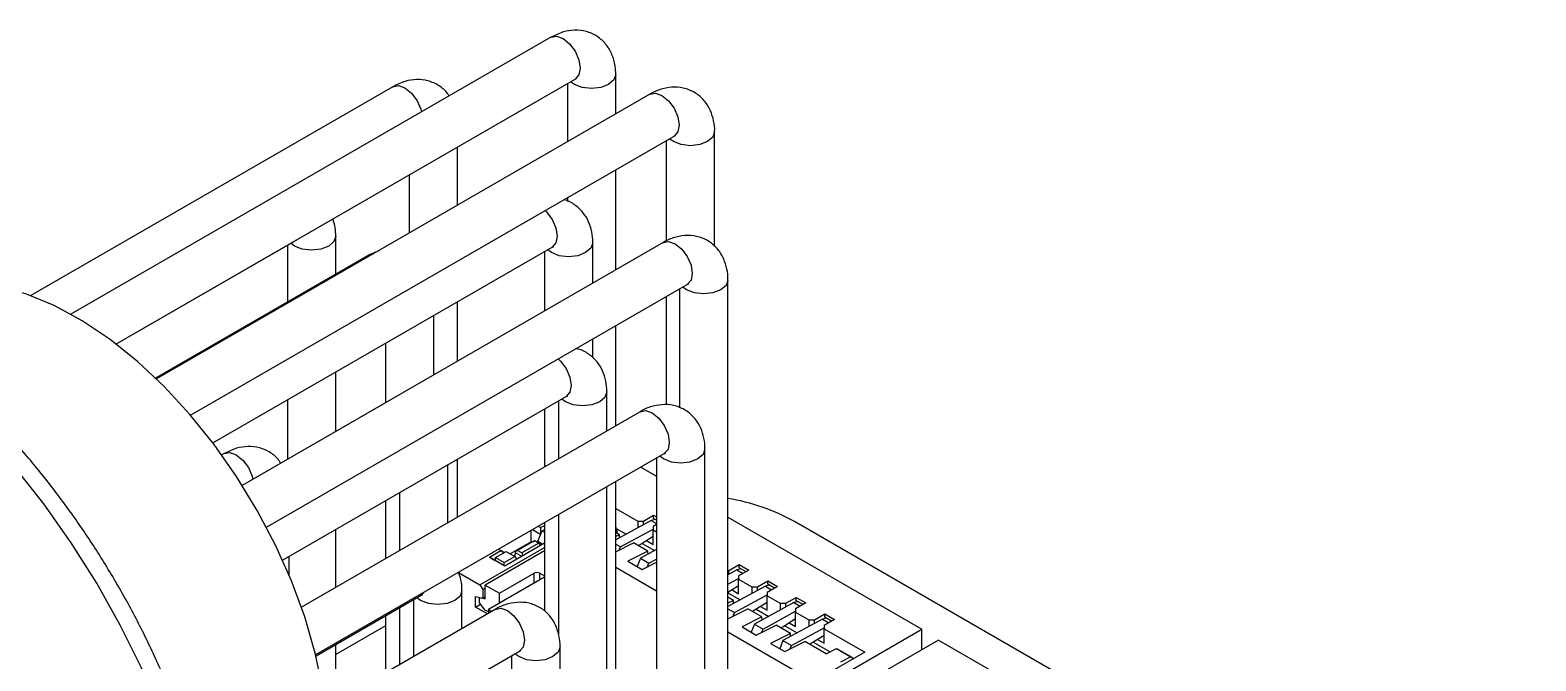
# Model space of a CAD drawing. Header units: millimetres. Extents: x 5 to 292, y 4 to 204.
# Drawn here: x 204.72 to 223.39, y 169.23 to 177.06 of the extents above; entities that cross this region are included whole.
import ezdxf

# ---------------------------------------------------------------- set-up
doc = ezdxf.new("R2010")
doc.units = ezdxf.units.MM

msp = doc.modelspace()

# ---------------------------------------------------------------- linework, layer by layer
at = {"color": 7, "linetype": 'Continuous', "lineweight": 25}
for p, q in [((211.177, 176.972), (205.224, 173.535)), ((205.784, 173.166), (211.477, 176.452)), ((211.98, 176.02), (211.98, 176.508)), ((209.217, 176.358), (204.727, 173.767)), ((212.403, 176.264), (206.285, 172.732)), ((211.38, 176.397), (211.38, 175.674)), ((206.707, 172.283), (212.703, 175.744)), ((212.606, 175.689), (212.606, 174.444)), ((213.206, 174.375), (213.206, 175.8)), ((210.02, 174.889), (210.02, 175.611)), ((211.98, 174.086), (211.98, 175.327)), ((209.42, 175.265), (209.42, 174.542)), ((211.38, 174.981), (211.38, 174.936)), ((205.784, 173.166), (208.006, 174.448)), ((206.985, 171.938), (211.192, 174.367)), ((212.567, 174.425), (207.349, 171.412)), ((207.909, 174.392), (207.909, 173.687)), ((208.509, 174.034), (208.509, 174.504)), ((211.695, 173.921), (211.695, 174.422)), ((208.922, 174.272), (206.274, 172.743)), ((209.041, 174.323), (208.922, 174.272)), ((211.095, 174.311), (211.095, 173.575)), ((207.649, 170.893), (212.867, 173.905)), ((212.77, 173.849), (212.77, 172.375)), ((213.37, 162.83), (213.37, 173.961)), ((210.02, 172.955), (210.02, 173.69)), ((212.606, 173.755), (212.606, 172.412)), ((209.726, 172.784), (209.726, 173.52)), ((211.98, 172.152), (211.98, 173.393)), ((209.126, 173.174), (209.126, 172.438)), ((211.695, 172.994), (211.695, 173.229)), ((208.509, 172.082), (208.509, 172.818)), ((207.848, 170.485), (211.365, 172.515)), ((211.869, 172.088), (211.869, 172.571)), ((209.096, 172.42), (207.349, 171.412)), ((207.909, 172.472), (207.909, 171.736)), ((212.282, 172.326), (208.082, 169.902)), ((211.095, 172.359), (211.095, 171.641)), ((211.269, 172.459), (211.269, 171.741)), ((207.126, 171.806), (207.095, 171.789)), ((208.26, 169.312), (212.582, 171.806)), ((212.485, 171.751), (212.485, 162.201)), ((213.085, 162.201), (213.085, 171.862)), ((209.899, 170.951), (209.899, 171.669)), ((210.02, 171.02), (210.02, 171.739)), ((212.293, 171.639), (212.485, 171.528)), ((211.869, 162.904), (211.869, 171.395)), ((211.98, 164.913), (211.98, 171.459)), ((209.126, 171.222), (209.126, 170.504)), ((209.299, 171.322), (209.299, 170.604)), ((211.269, 171.048), (211.269, 169.569)), ((211.98, 171.126), (212.252, 170.969)), ((212.322, 170.969), (212.45, 171.043)), ((212.45, 171.043), (212.485, 171.022)), ((212.45, 171.002), (212.45, 171.043)), ((213.37, 171.017), (215.776, 169.628)), ((208.509, 170.148), (208.509, 170.866)), ((210.933, 170.702), (210.933, 170.854)), ((210.949, 170.864), (211.049, 170.806)), ((211.016, 170.718), (211.067, 170.849)), ((211.02, 170.905), (211.049, 170.888)), ((211.049, 170.888), (211.095, 170.914)), ((211.049, 170.888), (211.049, 170.806)), ((211.067, 170.849), (211.095, 170.865)), ((211.067, 170.849), (211.095, 170.833)), ((211.095, 170.948), (211.095, 169.852)), ((212.421, 170.977), (211.98, 170.738)), ((211.98, 170.892), (211.986, 170.828)), ((212.025, 170.8), (211.98, 170.826)), ((211.986, 170.828), (211.986, 170.823)), ((211.993, 170.873), (212.108, 170.807)), ((211.993, 170.873), (211.993, 170.818)), ((212.038, 170.65), (212.442, 170.87)), ((212.252, 170.969), (212.322, 170.969)), ((212.252, 170.969), (212.252, 170.885)), ((212.322, 170.924), (212.322, 170.969)), ((212.471, 170.989), (212.421, 170.977)), ((212.421, 170.977), (212.485, 170.94)), ((212.485, 170.925), (212.442, 170.9)), ((212.442, 170.9), (212.442, 170.859)), ((212.442, 170.859), (212.485, 170.834)), ((212.442, 170.679), (212.442, 170.859)), ((212.485, 170.981), (212.45, 171.002)), ((212.472, 170.989), (212.471, 170.989)), ((223.388, 165.657), (214.195, 170.964)), ((210.296, 170.179), (211.095, 170.641)), ((211.095, 170.694), (210.604, 170.41)), ((210.933, 170.713), (210.672, 170.562)), ((210.975, 170.726), (210.763, 170.604)), ((211.028, 170.696), (210.816, 170.573)), ((210.95, 170.712), (210.975, 170.726)), ((210.975, 170.726), (211.028, 170.696)), ((211.011, 170.706), (211.016, 170.718)), ((211.028, 170.696), (211.046, 170.665)), ((211.049, 170.806), (211.051, 170.807)), ((211.049, 170.806), (211.049, 170.803)), ((212.025, 170.8), (211.98, 170.778)), ((211.98, 170.587), (212.201, 170.698)), ((211.98, 170.683), (212.038, 170.65)), ((212.021, 170.608), (212.038, 170.65)), ((212.027, 170.763), (212.025, 170.8)), ((212.378, 170.596), (212.201, 170.698)), ((212.294, 170.684), (212.261, 170.664)), ((212.442, 170.776), (212.294, 170.684)), ((212.308, 170.692), (212.462, 170.603)), ((212.362, 170.726), (212.442, 170.679)), ((212.442, 170.761), (212.43, 170.768)), ((207.929, 170.298), (207.929, 170.532)), ((211.095, 170.6), (210.36, 170.175)), ((210.413, 170.52), (210.554, 170.602)), ((210.604, 170.41), (210.413, 170.52)), ((210.413, 170.52), (210.484, 170.479)), ((210.484, 170.479), (210.491, 170.484)), ((210.491, 170.516), (210.621, 170.592)), ((210.491, 170.475), (210.491, 170.516)), ((210.491, 170.516), (210.597, 170.455)), ((210.525, 170.619), (210.554, 170.602)), ((210.554, 170.602), (210.597, 170.577)), ((210.597, 170.577), (210.554, 170.602)), ((210.597, 170.455), (210.727, 170.53)), ((210.597, 170.414), (210.597, 170.455)), ((210.621, 170.592), (210.727, 170.53)), ((210.727, 170.53), (210.752, 170.495)), ((210.738, 170.59), (210.763, 170.604)), ((210.763, 170.604), (210.738, 170.59)), ((210.738, 170.577), (210.738, 170.59)), ((210.816, 170.573), (210.763, 170.604)), ((210.834, 170.543), (210.816, 170.573)), ((212.378, 170.596), (212.131, 170.472)), ((212.131, 170.472), (212.308, 170.37)), ((212.285, 170.507), (212.246, 170.406)), ((212.485, 170.616), (212.285, 170.507)), ((212.285, 170.507), (212.391, 170.446)), ((212.308, 170.37), (212.485, 170.459)), ((212.375, 170.404), (212.391, 170.446)), ((212.38, 170.559), (212.378, 170.596)), ((212.391, 170.446), (212.485, 170.497)), ((210.031, 170.333), (210.296, 170.179)), ((211.095, 170.273), (210.402, 169.873)), ((210.537, 170.073), (210.968, 170.322)), ((210.604, 170.41), (210.604, 170.41)), ((211.039, 170.322), (211.095, 170.29)), ((212.485, 170.1), (211.98, 170.391)), ((212.485, 170.268), (212.485, 170.268)), ((212.485, 170.268), (212.485, 170.268)), ((213.482, 170.365), (213.37, 170.304)), ((213.37, 170.357), (213.383, 170.357)), ((213.37, 170.185), (213.503, 170.258)), ((213.383, 170.357), (213.51, 170.43)), ((213.383, 170.311), (213.383, 170.357)), ((213.531, 170.377), (213.482, 170.365)), ((213.482, 170.365), (213.56, 170.32)), ((213.63, 170.361), (213.503, 170.288)), ((213.503, 170.288), (213.503, 170.247)), ((213.51, 170.43), (213.63, 170.361)), ((213.51, 170.39), (213.51, 170.43)), ((213.595, 170.341), (213.51, 170.39)), ((213.532, 170.377), (213.531, 170.377)), ((210.073, 169.635), (210.073, 170.105)), ((210.296, 170.179), (210.332, 170.118)), ((210.332, 170.118), (210.36, 170.135)), ((210.332, 170.118), (210.332, 170.012)), ((210.36, 170.175), (210.537, 170.073)), ((210.36, 170.004), (210.36, 170.175)), ((210.537, 169.951), (210.537, 170.073)), ((213.503, 170.164), (213.37, 170.081)), ((213.835, 170.161), (213.37, 169.908)), ((213.37, 170.079), (213.522, 169.991)), ((213.423, 170.114), (213.503, 170.067)), ((213.503, 170.149), (213.491, 170.156)), ((213.503, 170.247), (213.666, 170.153)), ((213.503, 170.067), (213.503, 170.247)), ((213.666, 170.153), (213.736, 170.153)), ((213.666, 170.153), (213.666, 170.069)), ((213.736, 170.153), (213.864, 170.226)), ((213.736, 170.107), (213.736, 170.153)), ((213.885, 170.173), (213.835, 170.161)), ((213.835, 170.161), (213.913, 170.116)), ((213.984, 170.157), (213.857, 170.083)), ((213.857, 170.083), (213.857, 170.043)), ((213.864, 170.226), (213.984, 170.157)), ((213.864, 170.186), (213.864, 170.226)), ((213.949, 170.137), (213.864, 170.186)), ((213.886, 170.173), (213.885, 170.173)), ((208.264, 169.296), (209.569, 170.049)), ((209.299, 169.893), (209.299, 169.188)), ((209.473, 169.994), (209.473, 169.288)), ((210.24, 170.032), (210.332, 170.012)), ((210.24, 169.902), (210.24, 170.032)), ((210.24, 169.902), (210.303, 169.938)), ((210.388, 169.817), (210.24, 169.902)), ((210.291, 170.021), (210.289, 170.02)), ((210.289, 170.02), (210.36, 170.004)), ((210.289, 169.955), (210.289, 170.02)), ((210.36, 169.865), (210.289, 169.955)), ((210.332, 170.012), (210.36, 170.028)), ((213.439, 169.984), (213.37, 170.024)), ((213.439, 169.984), (213.37, 169.95)), ((213.441, 169.947), (213.439, 169.984)), ((213.452, 169.834), (213.857, 170.054)), ((214.189, 169.957), (213.7, 169.691)), ((213.857, 169.96), (213.708, 169.867)), ((213.776, 169.91), (213.857, 169.863)), ((213.857, 169.945), (213.844, 169.952)), ((213.857, 170.043), (214.019, 169.949)), ((213.857, 169.863), (213.857, 170.043)), ((214.019, 169.949), (214.09, 169.949)), ((214.019, 169.949), (214.019, 169.865)), ((214.09, 169.949), (214.217, 170.022)), ((214.09, 169.903), (214.09, 169.949)), ((214.239, 169.969), (214.189, 169.957)), ((214.189, 169.957), (214.267, 169.912)), ((214.338, 169.953), (214.21, 169.879)), ((214.217, 170.022), (214.338, 169.953)), ((214.217, 169.981), (214.217, 170.022)), ((214.302, 169.932), (214.217, 169.981)), ((214.239, 169.969), (214.239, 169.969)), ((210.486, 169.873), (208.385, 168.66)), ((209.126, 169.793), (209.126, 169.088)), ((210.402, 169.841), (210.36, 169.865)), ((210.402, 169.873), (210.444, 169.849)), ((210.402, 169.873), (210.402, 169.825)), ((213.37, 169.758), (213.616, 169.882)), ((213.37, 169.881), (213.452, 169.834)), ((213.436, 169.791), (213.452, 169.834)), ((213.792, 169.78), (213.546, 169.656)), ((213.792, 169.78), (213.616, 169.882)), ((213.708, 169.867), (213.675, 169.848)), ((213.722, 169.876), (213.876, 169.787)), ((213.795, 169.742), (213.792, 169.78)), ((213.806, 169.629), (214.21, 169.85)), ((214.543, 169.753), (214.053, 169.487)), ((214.21, 169.756), (214.062, 169.663)), ((214.13, 169.705), (214.21, 169.659)), ((214.21, 169.741), (214.198, 169.748)), ((214.21, 169.879), (214.21, 169.839)), ((214.21, 169.839), (214.373, 169.745)), ((214.21, 169.659), (214.21, 169.839)), ((214.373, 169.745), (214.444, 169.745)), ((214.373, 169.745), (214.373, 169.661)), ((214.444, 169.745), (214.571, 169.818)), ((214.444, 169.699), (214.444, 169.745)), ((214.592, 169.765), (214.543, 169.753)), ((214.543, 169.753), (214.62, 169.708)), ((214.691, 169.749), (214.564, 169.675)), ((214.571, 169.818), (214.691, 169.749)), ((214.571, 169.777), (214.571, 169.818)), ((214.656, 169.728), (214.571, 169.777)), ((214.593, 169.765), (214.592, 169.765)), ((209.126, 169.67), (208.509, 169.314)), ((214.185, 169.118), (213.37, 169.589)), ((213.546, 169.656), (213.722, 169.554)), ((213.7, 169.691), (213.66, 169.589)), ((213.7, 169.691), (213.806, 169.629)), ((213.722, 169.554), (213.969, 169.678)), ((213.789, 169.587), (213.806, 169.629)), ((214.146, 169.576), (213.899, 169.452)), ((214.146, 169.576), (213.969, 169.678)), ((214.062, 169.663), (214.028, 169.644)), ((214.075, 169.671), (214.229, 169.583)), ((214.148, 169.538), (214.146, 169.576)), ((214.159, 169.425), (214.564, 169.645)), ((214.564, 169.551), (214.415, 169.459)), ((214.468, 168.873), (215.776, 169.628)), ((214.564, 169.536), (214.551, 169.544)), ((214.564, 169.675), (214.564, 169.634)), ((214.564, 169.634), (215.069, 169.343)), ((214.564, 169.455), (214.564, 169.634)), ((215.776, 169.376), (215.776, 169.628)), ((208.425, 167.991), (210.786, 169.354)), ((208.509, 168.732), (208.509, 169.437)), ((211.289, 161.164), (211.289, 169.409)), ((213.899, 169.452), (214.076, 169.35)), ((214.053, 169.487), (214.014, 169.385)), ((214.053, 169.487), (214.159, 169.425)), ((214.076, 169.35), (214.323, 169.474)), ((214.143, 169.383), (214.159, 169.425)), ((214.588, 169.321), (214.323, 169.474)), ((214.415, 169.459), (214.382, 169.44)), ((214.429, 169.467), (214.639, 169.346)), ((214.483, 169.501), (214.564, 169.455)), ((214.588, 169.321), (214.717, 169.386)), ((215.069, 169.343), (214.61, 169.077)), ((215.98, 169.493), (214.707, 168.758)), ((214.717, 169.386), (214.894, 169.284)), ((214.731, 169.377), (214.717, 169.386)), ((214.909, 169.277), (214.731, 169.379)), ((215.98, 169.493), (219.515, 167.452)), ((210.689, 169.298), (210.689, 161.164)), ((214.894, 169.284), (214.765, 169.219))]:
    msp.add_line(p, q, dxfattribs=at)
at = {"color": 8, "linetype": 'Continuous', "lineweight": 25}
for p, q in [((208.012, 174.452), (208.006, 174.448)), ((208.922, 174.272), (208.977, 174.286)), ((211.016, 170.718), (211.077, 170.683)), ((210.738, 170.577), (210.816, 170.533)), ((210.968, 170.2), (210.968, 170.322)), ((211.039, 170.241), (211.039, 170.322)), ((209.609, 170.09), (209.569, 170.049))]:
    msp.add_line(p, q, dxfattribs=at)
at = {"color": 8, "linetype": 'Continuous', "lineweight": 25, "flags": 128}
for points in [[(211.177, 176.972), (211.245, 176.985), (211.327, 176.957), (211.408, 176.891), (211.477, 176.799), (211.523, 176.693), (211.539, 176.59)], [(211.98, 176.508), (211.957, 176.442), (211.892, 176.385), (211.795, 176.348), (211.68, 176.335), (211.565, 176.348), (211.468, 176.385), (211.421, 176.42)], [(211.539, 176.59), (211.523, 176.505), (211.477, 176.452), (211.477, 176.452)], [(209.217, 176.358), (209.285, 176.372), (209.367, 176.344), (209.448, 176.278), (209.517, 176.185), (209.563, 176.079), (209.571, 176.045)], [(212.403, 176.264), (212.472, 176.277), (212.553, 176.249)], [(212.553, 176.249), (212.634, 176.184), (212.703, 176.091), (212.749, 175.985), (212.765, 175.882), (212.749, 175.797), (212.703, 175.744), (212.703, 175.744)], [(213.206, 175.8), (213.183, 175.734), (213.118, 175.678), (213.021, 175.64), (212.906, 175.627), (212.792, 175.64), (212.694, 175.678), (212.647, 175.712)], [(211.106, 174.823), (211.123, 174.806), (211.192, 174.713), (211.238, 174.607), (211.254, 174.504), (211.238, 174.42), (211.192, 174.367), (211.192, 174.367)], [(208.509, 174.504), (208.486, 174.437), (208.421, 174.381), (208.324, 174.344), (208.209, 174.331), (208.094, 174.344), (207.997, 174.381), (207.95, 174.416)], [(211.695, 174.422), (211.672, 174.356), (211.607, 174.3), (211.51, 174.262), (211.395, 174.249), (211.28, 174.262), (211.183, 174.3), (211.136, 174.335)], [(212.567, 174.425), (212.635, 174.438), (212.717, 174.41)], [(212.717, 174.41), (212.798, 174.344), (212.867, 174.251), (212.913, 174.145), (212.929, 174.042), (212.913, 173.958), (212.867, 173.905), (212.867, 173.905)], [(213.37, 173.96), (213.347, 173.894), (213.282, 173.838), (213.185, 173.801), (213.07, 173.787), (212.955, 173.801), (212.858, 173.838), (212.811, 173.873)], [(211.268, 172.982), (211.296, 172.954), (211.365, 172.861), (211.411, 172.755), (211.427, 172.652), (211.411, 172.568), (211.365, 172.515), (211.365, 172.515)], [(211.869, 172.571), (211.846, 172.504), (211.781, 172.448), (211.684, 172.411), (211.569, 172.398), (211.454, 172.411), (211.357, 172.448), (211.31, 172.483)], [(212.282, 172.326), (212.351, 172.339), (212.432, 172.311)], [(212.432, 172.311), (212.513, 172.246), (212.582, 172.153), (212.628, 172.047), (212.644, 171.944), (212.628, 171.859), (212.582, 171.806), (212.582, 171.806)], [(207.126, 171.806), (207.195, 171.82), (207.276, 171.791), (207.357, 171.726), (207.426, 171.633), (207.472, 171.527), (207.481, 171.489)], [(213.085, 171.862), (213.062, 171.796), (212.997, 171.74), (212.9, 171.702), (212.785, 171.689), (212.67, 171.702), (212.573, 171.74), (212.526, 171.774)], [(205.941, 162.643), (206.099, 162.789), (206.33, 163.06), (206.53, 163.373), (206.695, 163.724), (206.825, 164.11), (206.918, 164.53), (206.975, 164.978), (206.993, 165.452), (206.975, 165.948), (206.918, 166.461), (206.825, 166.989), (206.695, 167.525), (206.53, 168.067), (206.33, 168.609), (206.099, 169.148), (205.837, 169.679), (205.546, 170.198), (205.23, 170.7), (204.89, 171.181), (204.529, 171.639)], [(210.073, 170.105), (210.05, 170.039), (209.985, 169.982), (209.888, 169.945), (209.773, 169.932), (209.658, 169.945), (209.561, 169.982), (209.514, 170.017)], [(210.486, 169.873), (210.554, 169.887), (210.636, 169.858)], [(210.636, 169.858), (210.717, 169.793), (210.786, 169.7), (210.832, 169.594), (210.848, 169.491), (210.832, 169.406), (210.786, 169.354), (210.786, 169.354)], [(211.289, 169.409), (211.266, 169.343), (211.201, 169.287), (211.104, 169.249), (210.989, 169.236), (210.874, 169.249), (210.777, 169.287), (210.73, 169.322)]]:
    msp.add_lwpolyline(points, dxfattribs=at)
at = {"color": 7, "linetype": 'Continuous', "lineweight": 25, "flags": 128}
for points in [[(208.425, 168.054), (208.406, 168.465), (208.349, 168.893), (208.255, 169.332), (208.124, 169.779), (207.959, 170.226), (207.762, 170.669), (207.534, 171.102), (207.279, 171.521), (207, 171.919), (206.7, 172.292), (206.382, 172.637), (206.051, 172.947), (205.711, 173.22), (205.365, 173.453), (205.019, 173.642), (204.675, 173.785), (204.339, 173.881), (204.015, 173.928), (203.705, 173.926), (203.415, 173.874), (203.148, 173.774), (203.054, 173.725)], [(214.894, 169.284), (214.914, 169.273), (214.93, 169.262)]]:
    msp.add_lwpolyline(points, dxfattribs=at)
at = {"color": 7, "linetype": 'Continuous', "lineweight": 25}
for centre, radius, start, end in [((212.949, 168.71), 2.575, 61.058, 80.5908), ((210.661, 170.581), 0.0777, 321.9453, 357.0872), ((211.004, 170.254), 0.0769, 62.6105, 117.3901)]:
    msp.add_arc(centre, radius, start, end, dxfattribs=at)
for points, knots in [([(211.98, 176.508), (211.979, 176.544), (211.975, 176.633), (211.937, 176.764), (211.861, 176.891), (211.751, 176.99), (211.616, 177.051), (211.47, 177.066), (211.321, 177.043), (211.227, 176.997), (211.177, 176.972)], [0, 0, 0, 0, 0.092182, 0.226844, 0.353287, 0.476477, 0.607866, 0.732486, 0.857058, 1, 1, 1, 1]), ([(209.914, 176.243), (209.908, 176.254), (209.878, 176.305), (209.79, 176.376), (209.657, 176.438), (209.51, 176.453), (209.361, 176.43), (209.267, 176.383), (209.217, 176.358)], [0, 0, 0, 0, 0.047414, 0.2288668, 0.4223979, 0.6059598, 0.7894514, 1, 1, 1, 1]), ([(211.477, 176.452), (211.483, 176.455), (211.495, 176.461), (211.493, 176.461), (211.492, 176.46)], [0, 0, 0, 0, 0.567113, 1, 1, 1, 1]), ([(213.206, 175.8), (213.206, 175.802), (213.209, 175.848), (213.196, 175.937), (213.159, 176.064), (213.089, 176.18), (212.986, 176.277), (212.855, 176.339), (212.709, 176.36), (212.564, 176.337), (212.461, 176.301), (212.41, 176.267), (212.403, 176.262)], [0, 0, 0, 0, 0.004901, 0.116373, 0.231196, 0.347987, 0.46792, 0.595085, 0.719731, 0.848831, 0.978122, 1, 1, 1, 1]), ([(212.702, 175.743), (212.706, 175.746), (212.717, 175.753), (212.724, 175.754), (212.722, 175.753), (212.721, 175.753)], [0, 0, 0, 0, 0.346691, 0.947391, 1, 1, 1, 1]), ([(211.695, 174.422), (211.695, 174.424), (211.698, 174.47), (211.685, 174.56), (211.648, 174.686), (211.578, 174.803), (211.474, 174.896), (211.387, 174.948), (211.337, 174.955), (211.335, 174.955)], [0, 0, 0, 0, 0.008168, 0.193931, 0.385278, 0.579906, 0.77977, 0.991683, 1, 1, 1, 1]), ([(208.509, 174.504), (208.508, 174.54), (208.506, 174.614), (208.483, 174.682), (208.471, 174.717)], [0, 0, 0, 0, 0.4903213, 1, 1, 1, 1]), ([(208.006, 174.448), (208.012, 174.451), (208.024, 174.457), (208.022, 174.456), (208.021, 174.456)], [0, 0, 0, 0, 0.567109, 1, 1, 1, 1]), ([(211.191, 174.366), (211.195, 174.368), (211.206, 174.375), (211.213, 174.376), (211.21, 174.375), (211.21, 174.375)], [0, 0, 0, 0, 0.3466972, 0.9473865, 1, 1, 1, 1]), ([(213.37, 173.96), (213.37, 173.962), (213.373, 174.009), (213.36, 174.098), (213.323, 174.224), (213.253, 174.341), (213.15, 174.437), (213.019, 174.499), (212.873, 174.52), (212.727, 174.497), (212.624, 174.461), (212.574, 174.427), (212.567, 174.423)], [0, 0, 0, 0, 0.004901, 0.116373, 0.231196, 0.347987, 0.46792, 0.595084, 0.71973, 0.848831, 0.978122, 1, 1, 1, 1]), ([(205.941, 162.641), (205.952, 162.648), (206.057, 162.723), (206.231, 162.901), (206.46, 163.176), (206.656, 163.49), (206.821, 163.837), (206.954, 164.216), (207.052, 164.624), (207.116, 165.058), (207.144, 165.516), (207.137, 165.992), (207.094, 166.483), (207.017, 166.986), (206.906, 167.496), (206.762, 168.011), (206.587, 168.526), (206.381, 169.038), (206.148, 169.543), (205.887, 170.039), (205.601, 170.522), (205.292, 170.988), (204.963, 171.434), (204.614, 171.857), (204.249, 172.255), (203.87, 172.624), (203.479, 172.961), (203.078, 173.265), (202.67, 173.532), (202.258, 173.76), (201.844, 173.948), (201.431, 174.092), (201.022, 174.193), (200.623, 174.244), (200.307, 174.256), (200.13, 174.235), (200.079, 174.228)], [0, 0, 0, 0, 0.0032326, 0.032195, 0.0613222, 0.0907623, 0.1205981, 0.1508375, 0.181425, 0.2122688, 0.243271, 0.2743493, 0.3054381, 0.3365015, 0.3675259, 0.3985084, 0.429452, 0.4603631, 0.4912506, 0.5221238, 0.5529929, 0.5838675, 0.6147553, 0.645667, 0.6766129, 0.7076033, 0.7386472, 0.7697513, 0.8009178, 0.8321414, 0.8634033, 0.8946487, 0.9258017, 0.95676, 0.9874078, 1, 1, 1, 1]), ([(212.866, 173.904), (212.87, 173.907), (212.881, 173.913), (212.888, 173.914), (212.885, 173.914), (212.885, 173.914)], [0, 0, 0, 0, 0.346699, 0.947386, 1, 1, 1, 1]), ([(211.868, 172.571), (211.869, 172.572), (211.872, 172.619), (211.859, 172.708), (211.822, 172.834), (211.752, 172.951), (211.648, 173.045), (211.553, 173.099), (211.495, 173.106), (211.485, 173.107)], [0, 0, 0, 0, 0.007883, 0.187163, 0.371833, 0.559669, 0.752558, 0.957076, 1, 1, 1, 1]), ([(211.365, 172.514), (211.369, 172.517), (211.38, 172.523), (211.386, 172.524), (211.384, 172.524), (211.384, 172.524)], [0, 0, 0, 0, 0.346698, 0.947387, 1, 1, 1, 1]), ([(213.085, 171.862), (213.085, 171.864), (213.088, 171.91), (213.075, 171.999), (213.038, 172.126), (212.968, 172.242), (212.865, 172.339), (212.734, 172.401), (212.588, 172.422), (212.443, 172.399), (212.34, 172.363), (212.289, 172.329), (212.282, 172.324)], [0, 0, 0, 0, 0.0049013, 0.1163717, 0.2311974, 0.347986, 0.4679194, 0.5950847, 0.71973, 0.8488308, 0.978122, 1, 1, 1, 1]), ([(207.825, 171.687), (207.819, 171.699), (207.789, 171.752), (207.699, 171.824), (207.566, 171.885), (207.419, 171.9), (207.27, 171.878), (207.176, 171.831), (207.126, 171.806)], [0, 0, 0, 0, 0.05244, 0.232937, 0.425447, 0.608039, 0.790563, 1, 1, 1, 1]), ([(212.581, 171.805), (212.585, 171.808), (212.596, 171.815), (212.603, 171.816), (212.6, 171.815), (212.6, 171.815)], [0, 0, 0, 0, 0.3466918, 0.9473915, 1, 1, 1, 1]), ([(210.072, 170.105), (210.072, 170.107), (210.076, 170.153), (210.066, 170.231), (210.042, 170.302), (210.031, 170.333)], [0, 0, 0, 0, 0.024414, 0.579641, 1, 1, 1, 1]), ([(209.568, 170.048), (209.573, 170.051), (209.584, 170.058), (209.59, 170.058), (209.588, 170.058), (209.588, 170.058)], [0, 0, 0, 0, 0.346689, 0.94739, 1, 1, 1, 1]), ([(211.289, 169.409), (211.289, 169.411), (211.292, 169.457), (211.279, 169.547), (211.242, 169.673), (211.172, 169.789), (211.069, 169.886), (210.938, 169.948), (210.792, 169.969), (210.646, 169.946), (210.543, 169.91), (210.493, 169.876), (210.486, 169.871)], [0, 0, 0, 0, 0.004901, 0.116372, 0.231196, 0.347986, 0.46792, 0.595084, 0.71973, 0.848831, 0.978122, 1, 1, 1, 1]), ([(210.785, 169.353), (210.789, 169.355), (210.8, 169.362), (210.807, 169.363), (210.804, 169.362), (210.804, 169.362)], [0, 0, 0, 0, 0.346695, 0.94739, 1, 1, 1, 1])]:
    msp.add_open_spline(points, degree=3, knots=knots, dxfattribs=at)

doc.saveas('drawing.dxf')
